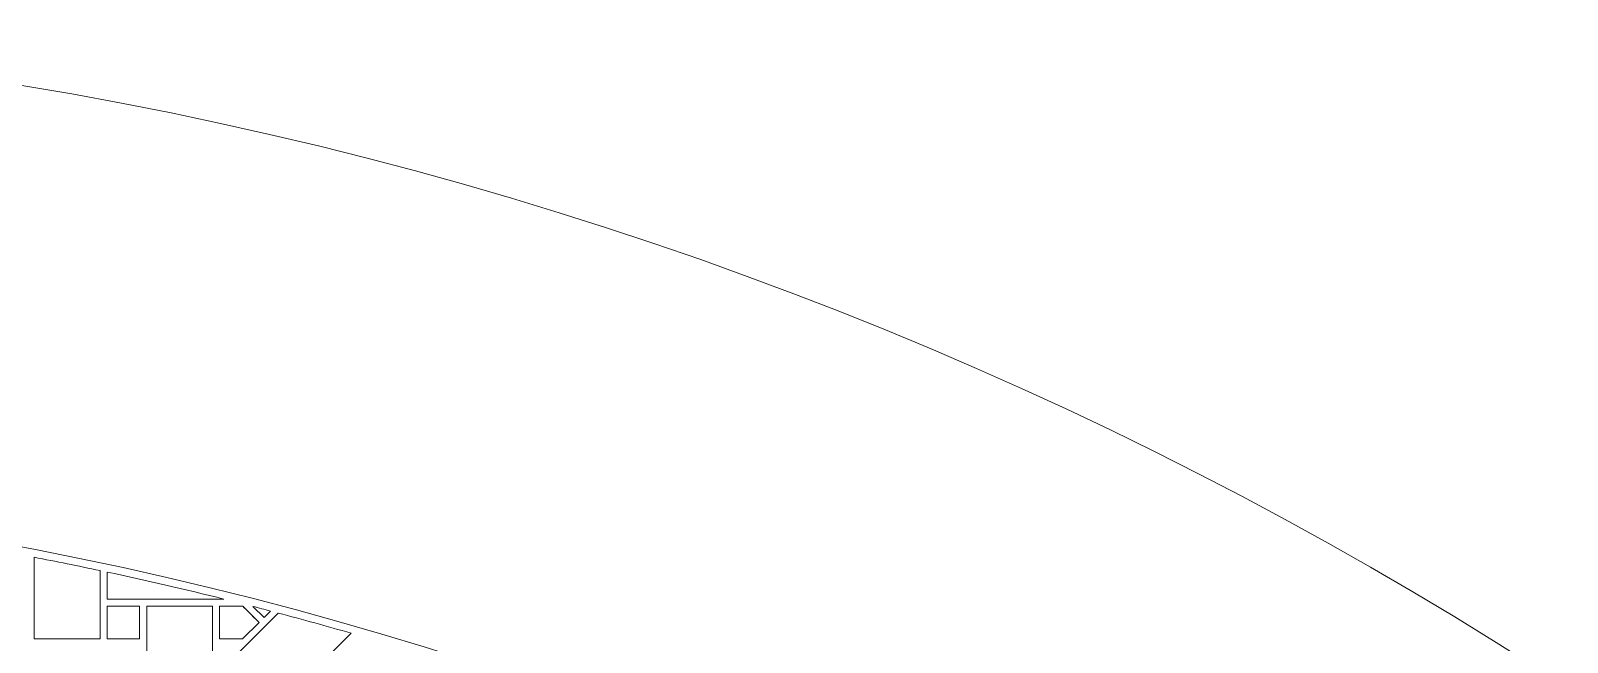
# Model space of a CAD drawing. Header units: inches. Extents: x 2.4 to 22.4, y -0.9 to 19.1.
# Drawn here: x 14.051 to 17.846, y 17.584 to 19.095 of the extents above; entities that cross this region are included whole.
import ezdxf

# ---------------------------------------------------------------- set-up
doc = ezdxf.new("R2010")
doc.units = ezdxf.units.IN
doc.header["$MEASUREMENT"] = 0
doc.layers.add('Design', color=7, linetype='Continuous', lineweight=0)

msp = doc.modelspace()

# ---------------------------------------------------------------- linework, layer by layer
at = {"layer": 'Design'}
for points, knots in [([(12.3829, 19.0948), (6.86, 19.0948), (2.3829, 14.6176), (2.3829, 9.0948), (2.3829, 3.5719), (6.86, -0.9052), (12.3829, -0.9052), (17.9057, -0.9052), (22.3829, 3.5719), (22.3829, 9.0948), (22.3829, 14.6176), (17.9057, 19.0948), (12.3829, 19.0948)], [0, 0, 0, 0, 1, 1, 1, 2, 2, 2, 3, 3, 3, 4, 4, 4, 4]), ([(12.3829, 17.972), (7.4801, 17.972), (3.5056, 13.9975), (3.5056, 9.0948), (3.5056, 4.192), (7.4801, 0.2175), (12.3829, 0.2175), (17.2856, 0.2175), (21.2601, 4.192), (21.2601, 9.0948), (21.2601, 13.9975), (17.2856, 17.972), (12.3829, 17.972)], [0, 0, 0, 0, 1, 1, 1, 2, 2, 2, 3, 3, 3, 4, 4, 4, 4]), ([(14.2227, 17.7614), (14.2227, 17.7614), (14.2227, 17.593), (14.2227, 17.593), (14.2227, 17.593), (14.0599, 17.593), (14.0599, 17.593), (14.0599, 17.593), (14.0599, 17.7942), (14.0599, 17.7942), (14.1143, 17.7838), (14.1686, 17.7729), (14.2227, 17.7614)], [0, 0, 0, 0, 1, 1, 1, 2, 2, 2, 3, 3, 3, 4, 4, 4, 4]), ([(14.5287, 17.691), (14.5287, 17.691), (14.24, 17.691), (14.24, 17.691), (14.24, 17.691), (14.24, 17.7578), (14.24, 17.7578), (14.3366, 17.7372), (14.4329, 17.7149), (14.5287, 17.691)], [0, 0, 0, 0, 1, 1, 1, 2, 2, 2, 3, 3, 3, 3]), ([(14.24, 17.5931), (14.24, 17.5931), (14.24, 17.6739), (14.24, 17.6739), (14.24, 17.6739), (14.3203, 17.6739), (14.3203, 17.6739), (14.3203, 17.6739), (14.3203, 17.5931), (14.3203, 17.5931), (14.3203, 17.5931), (14.24, 17.5931), (14.24, 17.5931)], [0, 0, 0, 0, 1, 1, 1, 2, 2, 2, 3, 3, 3, 4, 4, 4, 4]), ([(14.24, 17.6737), (14.24, 17.6737), (14.3203, 17.6737), (14.3203, 17.6737), (14.3203, 17.6737), (14.3203, 17.593), (14.3203, 17.593), (14.3203, 17.593), (14.24, 17.593), (14.24, 17.593), (14.24, 17.593), (14.24, 17.6737), (14.24, 17.6737)], [0, 0, 0, 0, 1, 1, 1, 2, 2, 2, 3, 3, 3, 4, 4, 4, 4]), ([(14.3378, 17.2415), (14.3378, 17.2415), (14.3378, 17.6737), (14.3378, 17.6737), (14.3378, 17.6737), (14.5007, 17.6737), (14.5007, 17.6737), (14.5007, 17.6737), (14.5007, 17.0786), (14.5007, 17.0786), (14.5007, 17.0786), (14.3378, 17.2415), (14.3378, 17.2415)], [0, 0, 0, 0, 1, 1, 1, 2, 2, 2, 3, 3, 3, 4, 4, 4, 4]), ([(14.5179, 17.5931), (14.5179, 17.5931), (14.5179, 17.6739), (14.5179, 17.6739), (14.5179, 17.6739), (14.5749, 17.6739), (14.5749, 17.6739), (14.5801, 17.6688), (14.6108, 17.638), (14.6153, 17.6335), (14.6153, 17.6335), (14.5748, 17.5931), (14.5748, 17.5931), (14.5748, 17.5931), (14.5179, 17.5931), (14.5179, 17.5931)], [0, 0, 0, 0, 1, 1, 1, 2, 2, 2, 3, 3, 3, 4, 4, 4, 5, 5, 5, 5]), ([(14.6153, 17.6334), (14.6153, 17.6334), (14.5748, 17.593), (14.5748, 17.593), (14.5748, 17.593), (14.5179, 17.593), (14.5179, 17.593), (14.5179, 17.593), (14.5179, 17.6737), (14.5179, 17.6737), (14.5179, 17.6737), (14.5749, 17.6737), (14.5749, 17.6737), (14.5801, 17.6685), (14.6109, 17.6377), (14.6153, 17.6334)], [0, 0, 0, 0, 1, 1, 1, 2, 2, 2, 3, 3, 3, 4, 4, 4, 5, 5, 5, 5]), ([(14.5179, 17.2815), (14.5179, 17.2815), (14.5179, 17.5116), (14.5179, 17.5116), (14.5179, 17.5116), (14.6628, 17.6566), (14.6628, 17.6566), (14.723, 17.6406), (14.783, 17.6239), (14.8429, 17.6066), (14.8429, 17.6066), (14.5179, 17.2815), (14.5179, 17.2815)], [0, 0, 0, 0, 1, 1, 1, 2, 2, 2, 3, 3, 3, 4, 4, 4, 4]), ([(14.6436, 17.6616), (14.6436, 17.6616), (14.6275, 17.6456), (14.6275, 17.6456), (14.6275, 17.6456), (14.6, 17.673), (14.6, 17.673), (14.6145, 17.6693), (14.6291, 17.6654), (14.6436, 17.6616)], [0, 0, 0, 0, 1, 1, 1, 2, 2, 2, 3, 3, 3, 3])]:
    msp.add_open_spline(points, degree=3, knots=knots, dxfattribs=at)

doc.saveas('drawing.dxf')
